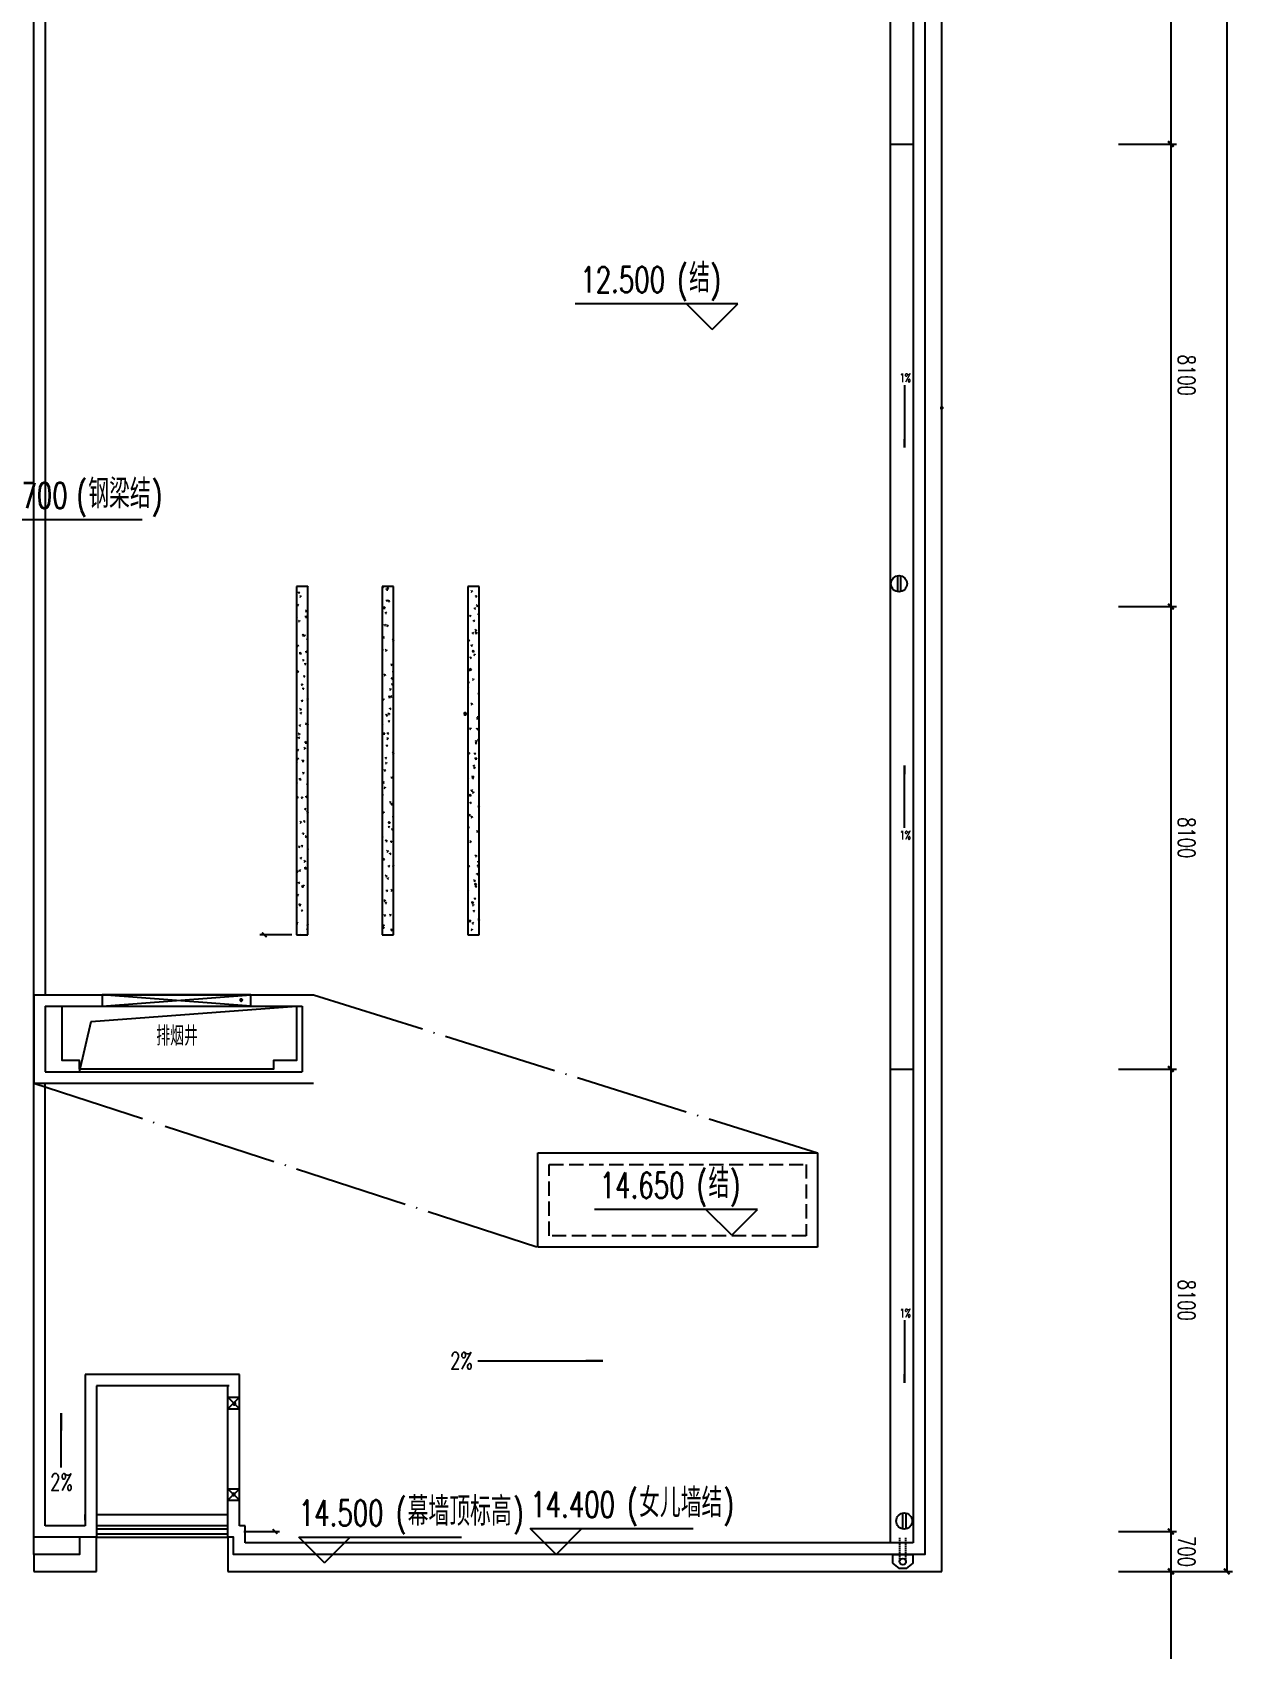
# Model space of a CAD drawing. Extents: x -474411 to 577939, y 0 to 1014176.
# Drawn here: x 356021 to 377406, y 739768 to 768076 of the extents above; entities that cross this region are included whole.
import ezdxf

# ---------------------------------------------------------------- set-up
doc = ezdxf.new("R2010")
doc.units = 0
doc.header["$LTSCALE"] = 1000
doc.header["$MEASUREMENT"] = 0
doc.linetypes.add('DASH', pattern=[0.35, 0.25, -0.1])
doc.linetypes.add('DOTE', pattern=[2.42, 2, -0.2, 0.02, -0.2])
doc.layers.get('Defpoints').update_dxf_attribs({"color": 210})
for name, color, linetype in [('A-AXIS-D', 1, 'Continuous'), ('A-AXIS-DOTE', 14, 'DOTE'), ('A-AXIS-DP', 126, 'Continuous'), ('A-AXIS-SYMB', 3, 'Continuous'), ('A-DRAIN', 142, 'Continuous'), ('A-HATCH-2', 251, 'Continuous'), ('A-LIN-V', 9, 'Continuous'), ('A-SFCE', 30, 'Continuous'), ('A-WINDOW', 140, 'Continuous'), ('A-防火门窗', 1, 'Continuous'), ('AS-COLN', 6, 'Continuous'), ('AS-WALL', 40, 'Continuous'), ('AS-结构边线层', 200, 'Continuous'), ('DIM_SYMB', 3, 'Continuous'), ('PUB_TEXT', 7, 'Continuous')]:
    doc.layers.add(name, color=color, linetype=linetype)
doc.styles.add('_TCH_DIM', font='SIMPLEX', dxfattribs={"bigfont": 'GBCBIG'})
doc.styles.add('_TCH_DIM_T3', font='SIMPLEX', dxfattribs={"width": 0.705882, "bigfont": 'GBCBIG'})
doc.styles.add('A-DIM_T3', font='SIMPLEX', dxfattribs={"width": 0.705882, "bigfont": 'GBCBIG'})
doc.styles.add('A-STANDARD', font='SIMPLEX', dxfattribs={"bigfont": 'GBCBIG'})
doc.dimstyles.new('_TCH_ARCH&&100', dxfattribs={"dimtxt": 297.5, "dimasz": 100, "dimexe": 100, "dimexo": 100, "dimgap": 126.25, "dimtad": 1, "dimdec": 0, "dimzin": 0, "dimdsep": 46, "dimtxsty": '_TCH_DIM_T3', "dimblk": 'ARCHTICK', "dimcen": 0.09, "dimclrt": 7, "dimazin": 2, "dimtfac": 1, "dimtdec": 0, "dimtix": 1, "dimtmove": 2, "dimatfit": 3, "dimfxl": 0, "dimtolj": 1, "dimtzin": 0, "dimarcsym": 0})
doc.dimstyles.new('A-DIM&&100', dxfattribs={"dimtxt": 297.5, "dimasz": 100, "dimexe": 100, "dimexo": 100, "dimgap": 126.25, "dimtad": 1, "dimdec": 0, "dimzin": 0, "dimdsep": 46, "dimtxsty": 'A-DIM_T3', "dimblk": 'ARCHTICK', "dimcen": 0.09, "dimclrt": 7, "dimazin": 2, "dimtfac": 1, "dimtdec": 0, "dimtix": 1, "dimtmove": 2, "dimatfit": 3, "dimfxl": 0, "dimtolj": 1, "dimtzin": 0, "dimarcsym": 0})

# ---------------------------------------------------------------- blocks, each defined once
blk = doc.blocks.new('43243')
at = {"layer": 'AS-结构边线层', "color": 8}
for points in [[(371646, 818320), (371646, 782920), (371346, 782920), (371346, 774520), (371646, 774520), (371646, 741420), (359546, 741420), (359546, 741720), (359446, 741720), (359446, 741920), (357146, 741920), (357146, 741720), (356846, 741720), (356846, 741420), (356046, 741420), (356046, 741420), (356046, 832020)], [(356846, 749870), (357050, 750750), (360646, 751020)]]:
    blk.add_lwpolyline(points, dxfattribs=at)
blk.add_lwpolyline([(356546, 751020), (360646, 751020), (360646, 750070), (360646, 750070), (360246, 750070), (360246, 749920), (356846, 749920), (356846, 750070), (356546, 750070), (356546, 750070)], close=True, dxfattribs=at)
blk = doc.blocks.new('_ArchTick')
at = {"color": 0, "linetype": 'ByBlock', "const_width": 0.4}
blk.add_lwpolyline([(-0.5, -0.5), (0.5, 0.5)], dxfattribs=at)
blk = doc.blocks.new('*D782')
at = {"layer": 'A-AXIS-D', "color": 0, "lineweight": -2}
for p, q in [((375040, 774220), (376056, 774220)), ((375956, 774220), (375956, 766120)), ((375040, 766120), (376056, 766120))]:
    blk.add_line(p, q, dxfattribs=at)
at = {"layer": 'Defpoints', "color": 0}
for p in [(374940, 774220), (374940, 766120), (375956, 766120)]:
    blk.add_point(p, dxfattribs=at)
at = {"layer": 'A-AXIS-D', "color": 0, "lineweight": -2, "xscale": 100, "yscale": 100, "zscale": 100}
for p, rotation in [((375956, 774220), 90), ((375956, 766120), 270)]:
    blk.add_blockref('_ArchTick', p, dxfattribs=dict(at, rotation=rotation))
at = {"layer": 'A-AXIS-D', "color": 7, "insert": (376231, 770170), "char_height": 297.5, "attachment_point": 5, "rotation": 270, "style": 'A-DIM_T3'}
blk.add_mtext('\\A1;8100', dxfattribs=at)
blk = doc.blocks.new('*D783')
at = {"layer": 'A-AXIS-D', "color": 0, "lineweight": -2}
for p, q in [((375040, 766120), (376056, 766120)), ((375956, 766120), (375956, 758020)), ((375040, 758020), (376056, 758020))]:
    blk.add_line(p, q, dxfattribs=at)
at = {"layer": 'Defpoints', "color": 0}
for p in [(374940, 766120), (374940, 758020), (375956, 758020)]:
    blk.add_point(p, dxfattribs=at)
at = {"layer": 'A-AXIS-D', "color": 0, "lineweight": -2, "xscale": 100, "yscale": 100, "zscale": 100}
for p, rotation in [((375956, 766120), 90), ((375956, 758020), 270)]:
    blk.add_blockref('_ArchTick', p, dxfattribs=dict(at, rotation=rotation))
at = {"layer": 'A-AXIS-D', "color": 7, "insert": (376231, 762070), "char_height": 297.5, "attachment_point": 5, "rotation": 270, "style": 'A-DIM_T3'}
blk.add_mtext('\\A1;8100', dxfattribs=at)
blk = doc.blocks.new('*D784')
at = {"layer": 'A-AXIS-D', "color": 0, "lineweight": -2}
for p, q in [((375040, 758020), (376056, 758020)), ((375956, 758020), (375956, 749920)), ((375040, 749920), (376056, 749920))]:
    blk.add_line(p, q, dxfattribs=at)
at = {"layer": 'Defpoints', "color": 0}
for p in [(374940, 758020), (374940, 749920), (375956, 749920)]:
    blk.add_point(p, dxfattribs=at)
at = {"layer": 'A-AXIS-D', "color": 0, "lineweight": -2, "xscale": 100, "yscale": 100, "zscale": 100}
for p, rotation in [((375956, 758020), 90), ((375956, 749920), 270)]:
    blk.add_blockref('_ArchTick', p, dxfattribs=dict(at, rotation=rotation))
at = {"layer": 'A-AXIS-D', "color": 7, "insert": (376231, 753970), "char_height": 297.5, "attachment_point": 5, "rotation": 270, "style": 'A-DIM_T3'}
blk.add_mtext('\\A1;8100', dxfattribs=at)
blk = doc.blocks.new('*D785')
at = {"layer": 'A-AXIS-D', "color": 0, "lineweight": -2}
for p, q in [((375040, 749920), (376056, 749920)), ((375956, 749920), (375956, 741820)), ((375040, 741820), (376056, 741820))]:
    blk.add_line(p, q, dxfattribs=at)
at = {"layer": 'Defpoints', "color": 0}
for p in [(374940, 749920), (374940, 741820), (375956, 741820)]:
    blk.add_point(p, dxfattribs=at)
at = {"layer": 'A-AXIS-D', "color": 0, "lineweight": -2, "xscale": 100, "yscale": 100, "zscale": 100}
for p, rotation in [((375956, 749920), 90), ((375956, 741820), 270)]:
    blk.add_blockref('_ArchTick', p, dxfattribs=dict(at, rotation=rotation))
at = {"layer": 'A-AXIS-D', "color": 7, "insert": (376231, 745870), "char_height": 297.5, "attachment_point": 5, "rotation": 270, "style": 'A-DIM_T3'}
blk.add_mtext('\\A1;8100', dxfattribs=at)
blk = doc.blocks.new('*D786')
at = {"layer": 'A-AXIS-D', "color": 0, "lineweight": -2}
for p, q in [((375040, 741820), (376056, 741820)), ((375956, 741820), (375956, 741120)), ((375040, 741120), (376056, 741120))]:
    blk.add_line(p, q, dxfattribs=at)
at = {"layer": 'Defpoints', "color": 0}
for p in [(374940, 741820), (374940, 741120), (375956, 741120)]:
    blk.add_point(p, dxfattribs=at)
at = {"layer": 'A-AXIS-D', "color": 0, "lineweight": -2, "xscale": 100, "yscale": 100, "zscale": 100}
for p, rotation in [((375956, 741820), 90), ((375956, 741120), 270)]:
    blk.add_blockref('_ArchTick', p, dxfattribs=dict(at, rotation=rotation))
at = {"layer": 'A-AXIS-D', "color": 7, "insert": (376231, 741470), "char_height": 297.5, "attachment_point": 5, "rotation": 270, "style": 'A-DIM_T3'}
blk.add_mtext('\\A1;700', dxfattribs=at)
blk = doc.blocks.new('*D787')
at = {"layer": 'A-AXIS-D', "color": 0, "lineweight": -2}
for p, q in [((375040, 741120), (376056, 741120)), ((375956, 741120), (375956, 723220)), ((375040, 723220), (376056, 723220))]:
    blk.add_line(p, q, dxfattribs=at)
at = {"layer": 'Defpoints', "color": 0}
for p in [(374940, 741120), (374940, 723220), (375956, 723220)]:
    blk.add_point(p, dxfattribs=at)
at = {"layer": 'A-AXIS-D', "color": 0, "lineweight": -2, "xscale": 100, "yscale": 100, "zscale": 100}
for p, rotation in [((375956, 741120), 90), ((375956, 723220), 270)]:
    blk.add_blockref('_ArchTick', p, dxfattribs=dict(at, rotation=rotation))
at = {"layer": 'A-AXIS-D', "color": 7, "insert": (376231, 732170), "char_height": 297.5, "attachment_point": 5, "rotation": 270, "style": 'A-DIM_T3'}
blk.add_mtext('\\A1;17900', dxfattribs=at)
blk = doc.blocks.new('*D879')
at = {"layer": 'A-AXIS-D', "color": 0, "lineweight": -2}
for p, q in [((375140, 832520), (377035, 832520)), ((376935, 832520), (376935, 741120)), ((375140, 741120), (377035, 741120))]:
    blk.add_line(p, q, dxfattribs=at)
at = {"layer": 'Defpoints', "color": 0}
for p in [(375040, 832520), (375040, 741120), (376935, 741120)]:
    blk.add_point(p, dxfattribs=at)
at = {"layer": 'A-AXIS-D', "color": 0, "lineweight": -2, "xscale": 100, "yscale": 100, "zscale": 100}
for p, rotation in [((376935, 832520), 90), ((376935, 741120), 270)]:
    blk.add_blockref('_ArchTick', p, dxfattribs=dict(at, rotation=rotation))
at = {"layer": 'A-AXIS-D', "color": 7, "insert": (377210, 786820), "char_height": 297.5, "attachment_point": 5, "rotation": 270, "style": '_TCH_DIM_T3'}
blk.add_mtext('\\A1;91400', dxfattribs=at)

msp = doc.modelspace()

# ---------------------------------------------------------------- linework, layer by layer
at = {"color": 8}
for p, q in [((371167.7, 758557.8, 0), (371167.7, 758282.2, 0)), ((371223.9, 758557.8, 0), (371223.9, 758282.2, 0)), ((371259.6, 742141.4, 0), (371259.6, 741865.8, 0)), ((371315.8, 742141.4, 0), (371315.8, 741865.8, 0))]:
    msp.add_line(p, q, dxfattribs=at)
for centre in [(371195.8, 758420, 0), (371287.7, 742003.6, 0)]:
    msp.add_circle(centre, 140.6, dxfattribs=at)
at = {"layer": 'A-AXIS-DOTE', "color": 8}
for p, q in [((360945.8, 751220), (369770, 748450)), ((356045.8, 749670), (364870, 746800))]:
    msp.add_line(p, q, dxfattribs=at)
at = {"layer": 'A-AXIS-DP', "color": 8}
for p, q in [((360565.8, 752270), (360002.7, 752270)), ((359465.8, 744370), (359165.2, 744370)), ((359725.8, 741820), (360350, 741820))]:
    msp.add_line(p, q, dxfattribs=at)
at = {"layer": 'A-AXIS-SYMB', "color": 8}
for p, q in [((368375.8, 763320), (365525.8, 763320)), ((367925.8, 762870), (367475.8, 763320)), ((367925.8, 762870), (368375.8, 763320)), ((371290, 761898.4), (371290, 760803.4)), ((371290, 760803.4), (371290, 760953.4)), ((355095.8, 759541.6), (357945.8, 759541.6)), ((371290, 754141.6), (371290, 755236.6)), ((371290, 755236.6), (371290, 755086.6)), ((368715.8, 747460), (365865.8, 747460)), ((368265.8, 747010), (367815.8, 747460)), ((368265.8, 747010), (368715.8, 747460)), ((371290, 745518.4), (371290, 744423.4)), ((363821.6, 744810), (366011.6, 744810)), ((366011.6, 744810), (365711.6, 744810)), ((371290, 744423.4), (371290, 744573.4)), ((356524.2, 742940), (356524.2, 743891.6)), ((356524.2, 743891.6), (356524.2, 743591.6)), ((361137.4, 741270), (360687.4, 741720)), ((360687.4, 741720), (363537.4, 741720)), ((361137.4, 741270), (361587.4, 741720)), ((365190, 741420), (364740, 741870)), ((364740, 741870), (367590, 741870)), ((365190, 741420), (365640, 741870))]:
    msp.add_line(p, q, dxfattribs=at)
for start, end in [(66.32633, 246.32633), (246.32633, 66.32633)]:
    msp.add_arc((371945.8, 761500), 20, start, end, dxfattribs=at)
at = {"layer": 'A-DRAIN', "color": 8}
for p, q in [((371945.8, 741120), (371945.8, 832520)), ((371045.8, 741620), (371045.8, 773920)), ((371045.8, 766120), (371445.8, 766120)), ((371045.8, 749920), (371445.8, 749920)), ((359445.8, 744170), (359645.8, 744170)), ((359445.8, 743970), (359645.8, 744170)), ((359645.8, 743970), (359445.8, 744170)), ((359445.8, 743970), (359645.8, 743970)), ((359445.8, 742570), (359645.8, 742570)), ((359645.8, 742570), (359445.8, 742370)), ((359645.8, 742370), (359445.8, 742570)), ((359445.8, 742370), (359645.8, 742370)), ((357145.8, 741120), (357145.8, 741720)), ((357145.8, 741720), (359445.8, 741720)), ((359445.8, 741720), (359445.8, 741120)), ((356045.8, 741120), (357145.8, 741120)), ((359445.8, 741120), (371945.8, 741120))]:
    msp.add_line(p, q, dxfattribs=at)
at = {"layer": 'A-DRAIN', "color": 8, "linetype": 'DASH', "ltscale": 0.1}
for points in [[(371212.6, 741300), (371212.6, 741710)], [(371312.6, 741300), (371312.6, 741710)]]:
    msp.add_lwpolyline(points, dxfattribs=at)
at = {"layer": 'A-DRAIN', "color": 8}
msp.add_lwpolyline([(371087.6, 741263), (371087.6, 741420), (371437.6, 741420), (371437.6, 741263), (371321.4, 741170), (371203.8, 741170)], close=True, dxfattribs=at)
msp.add_circle((371262, 741293.4), 55, dxfattribs=at)
at = {"layer": 'A-HATCH-2', "color": 8, "linetype": 'Continuous'}
for p, q in [((360680.9, 758275.2), (360679.3, 758257.3)), ((360679.9, 758257), (360698.7, 758260.4)), ((360680.9, 758275.2), (360698.2, 758260.7)), ((360716.3, 758208.6), (360706.2, 758193.6)), ((360706.8, 758193.3), (360725, 758187.3)), ((360716.3, 758208.6), (360724.4, 758187.5)), ((360834.8, 758370), (360845.7, 758366.3)), ((360843.9, 758370), (360845.2, 758366.6)), ((362159.1, 758370), (362156.3, 758365.9)), ((362156.9, 758365.6), (362175, 758359.5)), ((362170.5, 758370), (362174.5, 758359.8)), ((362222.9, 758337.6), (362218.8, 758311)), ((362219.2, 758310.7), (362247.7, 758314)), ((362222.9, 758136.2), (362221.3, 758118.3)), ((362221.9, 758118), (362240.7, 758121.5)), ((362222.9, 758337.6), (362247.2, 758314.3)), ((362222.9, 758136.2), (362240.1, 758121.7)), ((362241.7, 758351.4), (362240.1, 758333.5)), ((362240.7, 758333.2), (362259.5, 758336.6)), ((362241.7, 758351.4), (362258.9, 758336.9)), ((362263.1, 758128.7), (362253.1, 758113.8)), ((362253.7, 758113.5), (362271.8, 758107.4)), ((362263.1, 758128.7), (362271.2, 758107.7)), ((363713.2, 758301), (363703.2, 758286.1)), ((363703.8, 758285.8), (363721.9, 758279.7)), ((363713.2, 758301), (363721.3, 758280)), ((363783.6, 758212.4), (363782.1, 758194.5)), ((363782.7, 758194.2), (363801.5, 758197.7)), ((363783.6, 758212.4), (363800.9, 758197.9)), ((360645.8, 757842.7), (360660.5, 757830.4)), ((360645.8, 757827.3), (360661.1, 757830.1)), ((360662.1, 758060), (360660.5, 758042.1)), ((360661.1, 758041.8), (360679.9, 758045.3)), ((360662.1, 758060), (360679.3, 758045.5)), ((360805.7, 757858.4), (360801.5, 757831.7)), ((360802, 757831.4), (360830.5, 757834.7)), ((360813.1, 757956.5), (360803, 757941.6)), ((360803.6, 757941.3), (360821.7, 757935.2)), ((360805.7, 757858.4), (360830, 757835)), ((360813.1, 757956.5), (360821.1, 757935.5)), ((362145.8, 757940.7), (362150.4, 757928.7)), ((362145.8, 757930.1), (362151, 757928.4)), ((362173.2, 758017.5), (362169.1, 757990.8)), ((362169.5, 757990.5), (362198, 757993.8)), ((362173.2, 758017.5), (362197.6, 757994.1)), ((362204, 757921), (362202.5, 757903.1)), ((362203.1, 757902.8), (362221.9, 757906.3)), ((362204, 757921), (362221.3, 757906.6)), ((363689.2, 757869.8), (363679.1, 757854.9)), ((363679.7, 757854.6), (363697.9, 757848.5)), ((363689.2, 757869.8), (363697.3, 757848.8)), ((363764.8, 757997.2), (363763.3, 757979.3)), ((363763.8, 757979), (363782.6, 757982.5)), ((363764.8, 757997.2), (363782.1, 757982.8)), ((363810, 758048.9), (363799.9, 758034)), ((363800.5, 758033.7), (363818.6, 758027.6)), ((363810, 758048.9), (363818.1, 758027.9)), ((363833, 757896.2), (363828.9, 757869.5)), ((363829.3, 757869.2), (363845.8, 757871.1)), ((363833, 757896.2), (363845.8, 757883.9)), ((360692.3, 757777.4), (360682.2, 757762.5)), ((360682.8, 757762.2), (360700.9, 757756.1)), ((360692.3, 757777.4), (360700.3, 757756.4)), ((360756, 757538.2), (360751.9, 757511.5)), ((360756, 757538.2), (360780.4, 757514.8)), ((362145.8, 757676), (362147.9, 757673.9)), ((362145.8, 757673.3), (362148.4, 757673.6)), ((362185.2, 757705.8), (362183.6, 757687.9)), ((362184.2, 757687.6), (362203, 757691.1)), ((362185.2, 757705.8), (362202.5, 757691.4)), ((362239.1, 757697.6), (362229.1, 757682.7)), ((362229.6, 757682.4), (362247.8, 757676.3)), ((362239.1, 757697.6), (362247.2, 757676.6)), ((363727.2, 757566.9), (363725.6, 757548.9)), ((363726.2, 757548.6), (363745, 757552.1)), ((363727.2, 757566.9), (363744.4, 757552.4)), ((363746, 757782), (363744.4, 757764.1)), ((363745, 757763.8), (363763.8, 757767.3)), ((363746, 757782), (363763.2, 757767.6)), ((363786, 757617.8), (363775.9, 757602.8)), ((363776.5, 757602.6), (363794.6, 757596.5)), ((363783.4, 757576), (363779.2, 757549.3)), ((363779.7, 757549), (363808.2, 757552.3)), ((363783.4, 757576), (363807.7, 757552.6)), ((363786, 757617.8), (363794, 757596.8)), ((360668.3, 757346.3), (360658.2, 757331.4)), ((360658.8, 757331.1), (360676.9, 757325)), ((360668.3, 757346.3), (360676.3, 757325.3)), ((360752.3, 757511.2), (360780.8, 757514.5)), ((360789, 757525.3), (360779, 757510.4)), ((360779.6, 757510.1), (360797.7, 757504.1)), ((360789, 757525.3), (360797.1, 757504.3)), ((360831.3, 757456.1), (360829.7, 757438.2)), ((360830.3, 757437.9), (360845.8, 757440.7)), ((360831.3, 757456.1), (360845.8, 757443.9)), ((362147.6, 757275.5), (362146, 757257.6)), ((362146.6, 757257.3), (362165.4, 757260.7)), ((362147.6, 757275.5), (362164.8, 757261)), ((362166.4, 757490.7), (362164.8, 757472.7)), ((362165.4, 757472.4), (362184.2, 757475.9)), ((362166.4, 757490.7), (362183.6, 757476.2)), ((362215.1, 757266.5), (362205, 757251.5)), ((362205.6, 757251.2), (362223.8, 757245.2)), ((362215.1, 757266.5), (362223.2, 757245.4)), ((362335.9, 757445.5), (362325.8, 757430.6)), ((362326.4, 757430.3), (362344.5, 757424.2)), ((362335.9, 757445.5), (362343.9, 757424.5)), ((363665.2, 757438.7), (363655.1, 757423.8)), ((363655.7, 757423.5), (363673.8, 757417.4)), ((363665.2, 757438.7), (363673.2, 757417.7)), ((363708.3, 757351.7), (363706.8, 757333.8)), ((363707.4, 757333.5), (363726.2, 757336.9)), ((363708.3, 757351.7), (363725.6, 757337.2)), ((363733.7, 757255.8), (363729.6, 757229.1)), ((363733.7, 757255.8), (363758.1, 757232.4)), ((360706.4, 757218), (360702.2, 757191.3)), ((360702.7, 757191), (360731.2, 757194.4)), ((360706.4, 757218), (360730.7, 757194.7)), ((360765, 757094.2), (360754.9, 757079.3)), ((360755.5, 757079), (360773.7, 757072.9)), ((360765, 757094.2), (360773.1, 757073.2)), ((360793.6, 757025.7), (360792, 757007.8)), ((360792.6, 757007.5), (360811.4, 757011)), ((360793.6, 757025.7), (360810.9, 757011.3)), ((360812.4, 757240.9), (360810.9, 757223)), ((360811.5, 757222.7), (360830.3, 757226.2)), ((360812.4, 757240.9), (360829.7, 757226.5)), ((362145.8, 757046), (362146, 757045.9)), ((362145.8, 757045.4), (362146.6, 757045.6)), ((362311.9, 757014.4), (362301.8, 756999.5)), ((362302.4, 756999.2), (362320.5, 756993.1)), ((362311.9, 757014.4), (362319.9, 756993.4)), ((363645.8, 756995.4), (363649.2, 756986.6)), ((363645.8, 756987.6), (363649.8, 756986.3)), ((363689.5, 757136.5), (363687.9, 757118.6)), ((363688.5, 757118.3), (363707.3, 757121.8)), ((363689.5, 757136.5), (363706.8, 757122.1)), ((363730, 757228.8), (363758.5, 757232.1)), ((363761.9, 757186.6), (363751.9, 757171.7)), ((363752.5, 757171.4), (363770.6, 757165.3)), ((363761.9, 757186.6), (363770, 757165.6)), ((360645.8, 756911), (360652.3, 756894.1)), ((360645.8, 756896.2), (360652.9, 756893.8)), ((360656.7, 756897.9), (360652.6, 756871.2)), ((360653, 756870.9), (360681.5, 756874.2)), ((360656.7, 756897.9), (360681.1, 756874.5)), ((360774.8, 756810.6), (360773.2, 756792.6)), ((360773.8, 756792.3), (360792.6, 756795.8)), ((360774.8, 756810.6), (360792, 756796.1)), ((362191.1, 756835.3), (362181, 756820.4)), ((362181.6, 756820.1), (362199.7, 756814)), ((362191.1, 756835.3), (362199.1, 756814.3)), ((362316.5, 756776.5), (362312.4, 756749.9)), ((362312.8, 756749.6), (362341.3, 756752.9)), ((362316.5, 756776.5), (362340.9, 756753.2)), ((362335.6, 756886.8), (362334, 756868.8)), ((362334.6, 756868.5), (362345.8, 756870.6)), ((362335.6, 756886.8), (362345.8, 756878.2)), ((363651.9, 756706.2), (363650.3, 756688.2)), ((363650.9, 756687.9), (363669.7, 756691.4)), ((363651.9, 756706.2), (363669.1, 756691.7)), ((363670.7, 756921.3), (363669.1, 756903.4)), ((363669.7, 756903.1), (363688.5, 756906.6)), ((363670.7, 756921.3), (363687.9, 756906.9)), ((363684.1, 756935.6), (363679.9, 756909)), ((363680.4, 756908.7), (363708.9, 756912)), ((363684.1, 756935.6), (363708.4, 756912.3)), ((363737.9, 756755.5), (363727.8, 756740.6)), ((363728.4, 756740.3), (363746.6, 756734.2)), ((363737.9, 756755.5), (363746, 756734.5)), ((360741, 756663.1), (360730.9, 756648.1)), ((360731.5, 756647.9), (360749.6, 756641.8)), ((360741, 756663.1), (360749.1, 756642.1)), ((360756, 756595.4), (360754.4, 756577.5)), ((360755, 756577.2), (360773.8, 756580.6)), ((360756, 756595.4), (360773.2, 756580.9)), ((360837.7, 756411), (360827.7, 756396.1)), ((360837.7, 756411), (360845.8, 756390)), ((362167, 756404.2), (362157, 756389.3)), ((362167, 756404.2), (362175.1, 756383.2)), ((362266.9, 756456.4), (362262.7, 756429.7)), ((362263.2, 756429.4), (362291.6, 756432.7)), ((362266.9, 756456.4), (362291.2, 756433)), ((362287.8, 756583.2), (362277.8, 756568.3)), ((362278.4, 756568), (362296.5, 756562)), ((362287.8, 756583.2), (362295.9, 756562.2)), ((362297.9, 756456.4), (362296.4, 756438.5)), ((362296.9, 756438.2), (362315.7, 756441.7)), ((362297.9, 756456.4), (362315.2, 756441.9)), ((362316.7, 756671.6), (362315.2, 756653.7)), ((362315.8, 756653.4), (362334.6, 756656.8)), ((362316.7, 756671.6), (362334, 756657.1)), ((363645.8, 756604.5), (363658.8, 756592.1)), ((363645.8, 756590.2), (363659.2, 756591.8)), ((363645.8, 756480.3), (363650.3, 756476.5)), ((363645.8, 756475.3), (363650.9, 756476.2)), ((363834.7, 756503.4), (363824.6, 756488.5)), ((363825.2, 756488.2), (363843.3, 756482.1)), ((363834.7, 756503.4), (363842.7, 756482.4)), ((360717, 756231.9), (360706.9, 756217)), ((360707.5, 756216.7), (360725.6, 756210.6)), ((360718.3, 756165), (360716.7, 756147.1)), ((360717, 756231.9), (360725, 756210.9)), ((360717.3, 756146.8), (360736.1, 756150.3)), ((360718.3, 756165), (360735.6, 756150.6)), ((360737.1, 756380.2), (360735.6, 756362.3)), ((360736.2, 756362), (360755, 756365.5)), ((360737.1, 756380.2), (360754.4, 756365.7)), ((360828.3, 756395.8), (360845.8, 756389.9)), ((362157.6, 756389), (362175.7, 756382.9)), ((362217.2, 756136.2), (362213.1, 756109.5)), ((362217.2, 756136.2), (362241.5, 756112.8)), ((362263.8, 756152.1), (362253.7, 756137.2)), ((362254.3, 756136.9), (362272.5, 756130.8)), ((362263.8, 756152.1), (362271.9, 756131.1)), ((362279.1, 756241.2), (362277.5, 756223.3)), ((362278.1, 756223), (362296.9, 756226.5)), ((362279.1, 756241.2), (362296.3, 756226.8)), ((363713.9, 756324.4), (363703.8, 756309.4)), ((363704.4, 756309.1), (363722.5, 756303.1)), ((363713.9, 756324.4), (363721.9, 756303.3)), ((363839.9, 756317.4), (363838.3, 756299.5)), ((363838.9, 756299.2), (363845.8, 756300.5)), ((363839.9, 756317.4), (363845.8, 756312.4)), ((360699.5, 755949.8), (360697.9, 755931.9)), ((360698.5, 755931.6), (360717.3, 755935.1)), ((360699.5, 755949.8), (360716.7, 755935.4)), ((360813.7, 755979.9), (360803.7, 755964.9)), ((360804.2, 755964.7), (360822.4, 755958.6)), ((360813.7, 755979.9), (360821.8, 755958.9)), ((360845.8, 755952.5), (360845.5, 755950.4)), ((362145.8, 755965.7), (362151.1, 755952)), ((362145.8, 755953.7), (362151.7, 755951.7)), ((362213.5, 756109.2), (362242, 756112.5)), ((362260.3, 756026), (362258.7, 756008.1)), ((362259.3, 756007.8), (362278.1, 756011.3)), ((362260.3, 756026), (362277.5, 756011.6)), ((363689.9, 755893.2), (363679.8, 755878.3)), ((363680.4, 755878), (363698.5, 755871.9)), ((363689.9, 755893.2), (363697.9, 755872.2)), ((363810.6, 756072.3), (363800.6, 756057.4)), ((363802.2, 755887.1), (363800.7, 755869.1)), ((363801.2, 756057.1), (363819.3, 756051)), ((363801.2, 755868.8), (363820, 755872.3)), ((363802.2, 755887.1), (363819.5, 755872.6)), ((363810.6, 756072.3), (363818.7, 756051.3)), ((363821, 756102.2), (363819.5, 756084.3)), ((363820.1, 756084), (363838.9, 756087.5)), ((363821, 756102.2), (363838.3, 756087.8)), ((360680.7, 755734.7), (360679.1, 755716.7)), ((360679.7, 755716.5), (360698.5, 755719.9)), ((360680.7, 755734.7), (360697.9, 755720.2)), ((360692.9, 755800.8), (360682.9, 755785.9)), ((360683.5, 755785.6), (360701.6, 755779.5)), ((360692.9, 755800.8), (360701, 755779.8)), ((360800, 755656.9), (360795.8, 755630.3)), ((360796.3, 755630), (360824.8, 755633.3)), ((360800, 755656.9), (360824.3, 755633.6)), ((362167.5, 755816), (362163.4, 755789.4)), ((362163.8, 755789.1), (362192.3, 755792.4)), ((362167.5, 755816), (362191.9, 755792.7)), ((362222.6, 755595.7), (362221, 755577.8)), ((362221.6, 755577.5), (362240.4, 755580.9)), ((362222.6, 755595.7), (362239.9, 755581.2)), ((362239.8, 755721), (362229.7, 755706)), ((362230.3, 755705.8), (362248.4, 755699.7)), ((362239.8, 755721), (362247.8, 755700)), ((362241.4, 755810.9), (362239.9, 755792.9)), ((362240.5, 755792.7), (362259.3, 755796.1)), ((362241.4, 755810.9), (362258.7, 755796.4)), ((363786.6, 755641.1), (363776.6, 755626.2)), ((363777.1, 755625.9), (363795.3, 755619.9)), ((363783.4, 755671.9), (363781.8, 755654)), ((363782.4, 755653.7), (363801.2, 755657.1)), ((363783.4, 755671.9), (363800.6, 755657.4)), ((363786.6, 755641.1), (363794.7, 755620.1)), ((363827.3, 755694.7), (363823.2, 755668)), ((363823.6, 755667.7), (363845.8, 755670.3)), ((363827.3, 755694.7), (363845.8, 755677)), ((360645.8, 755302), (360660.2, 755289.9)), ((360645.8, 755286.8), (360660.8, 755289.6)), ((360668.9, 755369.7), (360658.8, 755354.7)), ((360659.4, 755354.4), (360677.6, 755348.4)), ((360661.8, 755519.5), (360660.3, 755501.6)), ((360660.9, 755501.3), (360679.7, 755504.7)), ((360661.8, 755519.5), (360679.1, 755505)), ((360668.9, 755369.7), (360677, 755348.7)), ((360750.3, 755336.8), (360746.2, 755310.1)), ((360746.6, 755309.8), (360775.1, 755313.1)), ((360750.3, 755336.8), (360774.7, 755313.4)), ((360789.7, 755548.7), (360779.6, 755533.8)), ((360780.2, 755533.5), (360798.3, 755527.4)), ((360789.7, 755548.7), (360797.8, 755527.7)), ((362203.8, 755380.5), (362202.2, 755362.6)), ((362202.8, 755362.3), (362221.6, 755365.8)), ((362203.8, 755380.5), (362221, 755366.1)), ((362215.8, 755289.8), (362205.7, 755274.9)), ((362206.3, 755274.6), (362224.4, 755268.5)), ((362215.8, 755289.8), (362223.8, 755268.8)), ((362336.5, 755468.9), (362326.5, 755454)), ((362327.1, 755453.7), (362345.2, 755447.6)), ((362336.5, 755468.9), (362344.6, 755447.9)), ((363665.8, 755462.1), (363655.8, 755447.2)), ((363656.4, 755446.9), (363674.5, 755440.8)), ((363665.8, 755462.1), (363673.9, 755441.1)), ((363764.6, 755456.7), (363763, 755438.8)), ((363763.6, 755438.5), (363782.4, 755442)), ((363764.6, 755456.7), (363781.8, 755442.3)), ((363777.7, 755374.6), (363773.5, 755347.9)), ((363774, 755347.6), (363802.5, 755350.9)), ((363777.7, 755374.6), (363802, 755351.2)), ((360700.7, 755016.6), (360696.5, 754989.9)), ((360697, 754989.6), (360725.5, 754992.9)), ((360700.7, 755016.6), (360725, 754993.2)), ((360765.7, 755117.6), (360755.6, 755102.7)), ((360756.2, 755102.4), (360774.3, 755096.3)), ((360765.7, 755117.6), (360773.7, 755096.6)), ((362185, 755165.3), (362183.4, 755147.4)), ((362184, 755147.1), (362202.8, 755150.6)), ((362185, 755165.3), (362202.2, 755150.9)), ((362312.5, 755037.8), (362302.4, 755022.8)), ((362303, 755022.6), (362321.2, 755016.5)), ((362312.5, 755037.8), (362320.6, 755016.8)), ((363645.8, 755020.5), (363649.9, 755009.9)), ((363645.8, 755011.2), (363650.5, 755009.6)), ((363728, 755054.4), (363723.9, 755027.7)), ((363724.3, 755027.4), (363752.8, 755030.7)), ((363726.9, 755026.4), (363725.3, 755008.4)), ((363725.9, 755008.1), (363744.7, 755011.6)), ((363726.9, 755026.4), (363744.2, 755011.9)), ((363728, 755054.4), (363752.4, 755031)), ((363745.7, 755241.5), (363744.2, 755223.6)), ((363744.8, 755223.3), (363763.6, 755226.8)), ((363745.7, 755241.5), (363763, 755227.1)), ((363762.6, 755210), (363752.5, 755195.1)), ((363753.1, 755194.8), (363771.2, 755188.7)), ((363762.6, 755210), (363770.7, 755189)), ((360645.8, 754936.1), (360652.9, 754917.5)), ((360645.8, 754919.8), (360653.5, 754917.2)), ((360812.2, 754700.4), (360810.6, 754682.5)), ((360812.2, 754700.4), (360829.4, 754685.9)), ((360831, 754915.6), (360829.5, 754897.7)), ((360830, 754897.4), (360845.8, 754900.3)), ((360831, 754915.6), (360845.8, 754903.2)), ((362147.3, 754735), (362145.8, 754717.8)), ((362146.3, 754716.8), (362165.1, 754720.2)), ((362147.3, 754735), (362164.6, 754720.5)), ((362166.1, 754950.2), (362164.6, 754932.2)), ((362165.2, 754931.9), (362184, 754935.4)), ((362166.1, 754950.2), (362183.4, 754935.7)), ((362191.7, 754858.7), (362181.7, 754843.8)), ((362182.2, 754843.5), (362200.4, 754837.4)), ((362191.7, 754858.7), (362199.8, 754837.7)), ((363678.4, 754734.2), (363674.2, 754707.5)), ((363674.7, 754707.2), (363703.2, 754710.5)), ((363678.4, 754734.2), (363702.7, 754710.8)), ((363708.1, 754811.2), (363706.5, 754793.2)), ((363707.1, 754793), (363725.9, 754796.4)), ((363708.1, 754811.2), (363725.3, 754796.7)), ((363738.6, 754778.9), (363728.5, 754763.9)), ((363729.1, 754763.7), (363747.2, 754757.6)), ((363738.6, 754778.9), (363746.6, 754757.9)), ((360651, 754696.4), (360646.9, 754669.7)), ((360647.3, 754669.4), (360675.8, 754672.8)), ((360651, 754696.4), (360675.4, 754673.1)), ((360741.6, 754686.5), (360731.6, 754671.5)), ((360732.2, 754671.2), (360750.3, 754665.2)), ((360741.6, 754686.5), (360749.7, 754665.4)), ((360793.4, 754485.2), (360791.8, 754467.3)), ((360792.4, 754467), (360811.2, 754470.5)), ((360793.4, 754485.2), (360810.6, 754470.8)), ((360811.2, 754682.2), (360830, 754685.7)), ((360838.4, 754434.4), (360828.3, 754419.5)), ((360828.9, 754419.2), (360845.8, 754413.5)), ((360838.4, 754434.4), (360845.8, 754415.1)), ((362145.8, 754505), (362146.3, 754505.1)), ((362167.7, 754427.6), (362157.6, 754412.6)), ((362167.7, 754427.6), (362175.8, 754406.5)), ((362288.5, 754606.6), (362278.4, 754591.7)), ((362279, 754591.4), (362297.1, 754585.3)), ((362288.5, 754606.6), (362296.5, 754585.6)), ((362310.8, 754575.1), (362306.7, 754548.4)), ((362307.1, 754548.1), (362335.6, 754551.4)), ((362310.8, 754575.1), (362335.2, 754551.7)), ((363689.3, 754596), (363687.7, 754578.1)), ((363688.3, 754577.8), (363707.1, 754581.2)), ((363689.3, 754596), (363706.5, 754581.5)), ((363835.3, 754526.8), (363825.3, 754511.9)), ((363825.8, 754511.6), (363844, 754505.5)), ((363835.3, 754526.8), (363843.4, 754505.8)), ((360717.6, 754255.3), (360707.5, 754240.4)), ((360708.1, 754240.1), (360726.3, 754234)), ((360717.6, 754255.3), (360725.7, 754234.3)), ((360774.5, 754270), (360773, 754252.1)), ((360773.6, 754251.8), (360792.4, 754255.3)), ((360774.5, 754270), (360791.8, 754255.6)), ((362158.2, 754412.3), (362176.4, 754406.3)), ((362264.5, 754175.5), (362254.4, 754160.6)), ((362255, 754160.3), (362273.1, 754154.2)), ((362261.2, 754254.9), (362257, 754228.3)), ((362257.5, 754228), (362285.9, 754231.3)), ((362261.2, 754254.9), (362285.5, 754231.6)), ((362264.5, 754175.5), (362272.5, 754154.5)), ((362335.3, 754346.2), (362333.8, 754328.3)), ((362334.3, 754328), (362345.8, 754330.1)), ((362335.3, 754346.2), (362345.8, 754337.4)), ((363645.8, 754397.6), (363653.1, 754390.7)), ((363645.8, 754389.5), (363653.5, 754390.4)), ((363651.6, 754165.6), (363650, 754147.7)), ((363650.6, 754147.4), (363669.4, 754150.9)), ((363651.6, 754165.6), (363668.9, 754151.2)), ((363670.4, 754380.8), (363668.9, 754362.9)), ((363669.5, 754362.6), (363688.3, 754366.1)), ((363670.4, 754380.8), (363687.7, 754366.4)), ((363714.5, 754347.7), (363704.5, 754332.8)), ((363705.1, 754332.5), (363723.2, 754326.4)), ((363714.5, 754347.7), (363722.6, 754326.7)), ((360755.7, 754054.9), (360754.1, 754036.9)), ((360754.7, 754036.7), (360773.5, 754040.1)), ((360755.7, 754054.9), (360773, 754040.4)), ((360814.4, 754003.2), (360804.3, 753988.3)), ((360804.9, 753988), (360823, 753981.9)), ((360814.4, 754003.2), (360822.4, 753982.2)), ((362145.8, 753990.8), (362151.7, 753975.4)), ((362145.8, 753977.3), (362152.3, 753975.1)), ((362211.5, 753934.8), (362207.4, 753908.1)), ((362207.8, 753907.8), (362236.3, 753911.1)), ((362211.5, 753934.8), (362235.8, 753911.4)), ((362297.7, 753915.9), (362296.1, 753898)), ((362296.7, 753897.7), (362315.5, 753901.1)), ((362297.7, 753915.9), (362314.9, 753901.4)), ((362316.5, 754131.1), (362314.9, 754113.1)), ((362315.5, 754112.9), (362334.3, 754116.3)), ((362316.5, 754131.1), (362333.7, 754116.6)), ((363645.8, 753939.5), (363650, 753936)), ((363645.8, 753934.8), (363650.6, 753935.7)), ((363690.5, 753916.6), (363680.4, 753901.7)), ((363681, 753901.4), (363699.2, 753895.3)), ((363690.5, 753916.6), (363698.6, 753895.6)), ((363811.3, 754095.7), (363801.2, 754080.7)), ((363801.8, 754080.5), (363820, 754074.4)), ((363811.3, 754095.7), (363819.4, 754074.7)), ((360693.6, 753824.2), (360683.5, 753809.3)), ((360684.1, 753809), (360702.2, 753802.9)), ((360693.6, 753824.2), (360701.7, 753803.2)), ((360718.1, 753624.5), (360716.5, 753606.6)), ((360717.1, 753606.3), (360735.9, 753609.8)), ((360718.1, 753624.5), (360735.3, 753610.1)), ((360736.9, 753839.7), (360735.3, 753821.8)), ((360735.9, 753821.5), (360754.7, 753824.9)), ((360736.9, 753839.7), (360754.1, 753825.2)), ((360790.3, 753572.1), (360780.3, 753557.2)), ((360790.3, 753572.1), (360798.4, 753551.1)), ((360843.9, 753775.7), (360839.8, 753749)), ((360840.2, 753748.7), (360845.8, 753749.3)), ((360843.9, 753775.7), (360845.8, 753773.9)), ((362161.8, 753614.6), (362157.7, 753587.9)), ((362158.1, 753587.6), (362186.6, 753590.9)), ((362161.8, 753614.6), (362186.2, 753591.2)), ((362240.4, 753744.3), (362230.4, 753729.4)), ((362231, 753729.1), (362249.1, 753723.1)), ((362240.4, 753744.3), (362248.5, 753723.3)), ((362278.8, 753700.7), (362277.3, 753682.8)), ((362277.9, 753682.5), (362296.7, 753686)), ((362278.8, 753700.7), (362296.1, 753686.3)), ((363787.3, 753664.5), (363777.2, 753649.6)), ((363777.8, 753649.3), (363795.9, 753643.2)), ((363787.3, 753664.5), (363795.3, 753643.5)), ((363839.6, 753776.9), (363838.1, 753759)), ((363838.6, 753758.7), (363845.8, 753760)), ((363839.6, 753776.9), (363845.8, 753771.7)), ((360669.6, 753393), (360659.5, 753378.1)), ((360660.1, 753377.8), (360678.2, 753371.7)), ((360669.6, 753393), (360677.6, 753372)), ((360699.2, 753409.3), (360697.7, 753391.4)), ((360698.3, 753391.1), (360717.1, 753394.6)), ((360699.2, 753409.3), (360716.5, 753394.9)), ((360780.9, 753556.9), (360799, 753550.8)), ((360794.3, 753455.5), (360790.1, 753428.8)), ((360790.6, 753428.5), (360819.1, 753431.8)), ((360794.3, 753455.5), (360818.6, 753432.1)), ((362216.4, 753313.2), (362206.3, 753298.3)), ((362206.9, 753298), (362225.1, 753291.9)), ((362216.4, 753313.2), (362224.5, 753292.2)), ((362260, 753485.5), (362258.4, 753467.6)), ((362259, 753467.3), (362277.8, 753470.8)), ((362260, 753485.5), (362277.3, 753471.1)), ((362337.2, 753492.3), (362327.1, 753477.4)), ((362327.7, 753477.1), (362345.8, 753471)), ((362337.2, 753492.3), (362345.3, 753471.3)), ((363666.5, 753485.5), (363656.4, 753470.5)), ((363657, 753470.2), (363675.1, 753464.2)), ((363666.5, 753485.5), (363674.5, 753464.4)), ((363802, 753346.6), (363800.4, 753328.6)), ((363801, 753328.3), (363819.8, 753331.8)), ((363802, 753346.6), (363819.2, 753332.1)), ((363821.6, 753493.3), (363817.5, 753466.6)), ((363817.9, 753466.3), (363845.8, 753469.6)), ((363820.8, 753561.7), (363819.2, 753543.8)), ((363819.8, 753543.5), (363838.6, 753547)), ((363820.8, 753561.7), (363838, 753547.3)), ((363821.6, 753493.3), (363845.8, 753470.1)), ((360680.4, 753194.2), (360678.8, 753176.2)), ((360679.4, 753175.9), (360698.2, 753179.4)), ((360680.4, 753194.2), (360697.7, 753179.7)), ((360744.6, 753135.3), (360740.5, 753108.7)), ((360740.9, 753108.4), (360769.4, 753111.7)), ((360744.6, 753135.3), (360769, 753112)), ((360766.3, 753141), (360756.3, 753126)), ((360756.8, 753125.8), (360775, 753119.7)), ((360766.3, 753141), (360774.4, 753120)), ((362222.4, 753055.2), (362220.8, 753037.2)), ((362221.4, 753037), (362240.2, 753040.4)), ((362222.4, 753055.2), (362239.6, 753040.7)), ((362241.2, 753270.4), (362239.6, 753252.4)), ((362240.2, 753252.1), (362259, 753255.6)), ((362241.2, 753270.4), (362258.4, 753255.9)), ((362313.2, 753061.1), (362303.1, 753046.2)), ((362303.7, 753045.9), (362321.8, 753039.8)), ((362313.2, 753061.1), (362321.2, 753040.1)), ((363645.8, 753045.6), (363650.5, 753033.3)), ((363645.8, 753034.8), (363651.1, 753033)), ((363763.2, 753233.4), (363753.2, 753218.5)), ((363753.8, 753218.2), (363771.9, 753212.1)), ((363763.2, 753233.4), (363771.3, 753212.4)), ((363772, 753173.1), (363767.8, 753146.4)), ((363768.3, 753146.1), (363796.8, 753149.5)), ((363772, 753173.1), (363796.3, 753149.8)), ((363783.1, 753131.4), (363781.6, 753113.4)), ((363782.2, 753113.2), (363801, 753116.6)), ((363783.1, 753131.4), (363800.4, 753116.9)), ((360645.8, 752961.2), (360653.6, 752940.9)), ((360645.8, 752943.4), (360654.2, 752940.6)), ((360645.8, 752761.2), (360660, 752749.3)), ((360645.8, 752746.3), (360660.6, 752749.1)), ((360661.6, 752979), (360660, 752961)), ((360660.6, 752960.8), (360679.4, 752964.2)), ((360661.6, 752979), (360678.8, 752964.5)), ((360695, 752815.2), (360690.8, 752788.5)), ((360691.3, 752788.2), (360719.8, 752791.5)), ((360695, 752815.2), (360719.3, 752791.8)), ((362192.4, 752882.1), (362182.3, 752867.1)), ((362182.9, 752866.9), (362201, 752860.8)), ((362192.4, 752882.1), (362200.4, 752861.1)), ((362203.5, 752840), (362202, 752822.1)), ((362202.6, 752821.8), (362221.4, 752825.3)), ((362203.5, 752840), (362220.8, 752825.5)), ((363722.3, 752853), (363718.2, 752826.3)), ((363718.6, 752826), (363747.1, 752829.3)), ((363722.3, 752853), (363746.7, 752829.6)), ((363739.2, 752802.2), (363729.2, 752787.3)), ((363729.7, 752787), (363747.9, 752781)), ((363739.2, 752802.2), (363747.3, 752781.2)), ((363764.3, 752916.2), (363762.8, 752898.3)), ((363763.3, 752898), (363782.1, 752901.5)), ((363764.3, 752916.2), (363781.6, 752901.7)), ((360645.8, 752494.5), (360669.7, 752471.6)), ((360645.8, 752468.5), (360670.1, 752471.3)), ((360742.3, 752709.8), (360732.2, 752694.9)), ((360732.8, 752694.6), (360750.9, 752688.5)), ((360742.3, 752709.8), (360750.4, 752688.8)), ((360839.1, 752457.8), (360829, 752442.8)), ((360829.6, 752442.5), (360845.8, 752437.1)), ((360839.1, 752457.8), (360845.8, 752440.2)), ((362168.4, 752450.9), (362158.3, 752436)), ((362158.9, 752435.7), (362177, 752429.6)), ((362168.4, 752450.9), (362176.4, 752429.9)), ((362184.7, 752624.8), (362183.1, 752606.9)), ((362183.7, 752606.6), (362202.5, 752610.1)), ((362184.7, 752624.8), (362202, 752610.4)), ((362289.1, 752630), (362279.1, 752615.1)), ((362279.7, 752614.8), (362297.8, 752608.7)), ((362289.1, 752630), (362297.2, 752609)), ((363672.7, 752532.8), (363668.5, 752506.1)), ((363669, 752505.8), (363697.5, 752509.1)), ((363672.7, 752532.8), (363697, 752509.4)), ((363726.7, 752485.8), (363725.1, 752467.9)), ((363725.7, 752467.6), (363744.5, 752471.1)), ((363726.7, 752485.8), (363743.9, 752471.4)), ((363745.5, 752701), (363743.9, 752683.1)), ((363744.5, 752682.8), (363763.3, 752686.3)), ((363745.5, 752701), (363762.7, 752686.6)), ((363836, 752550.2), (363825.9, 752535.3)), ((363826.5, 752535), (363844.6, 752528.9)), ((363836, 752550.2), (363844, 752529.2)), ((360718.3, 752278.7), (360712.4, 752270)), ((360718.3, 752278.7), (360721.6, 752270)), ((360830.8, 752375.1), (360829.2, 752357.1)), ((360829.8, 752356.9), (360845.8, 752359.8)), ((360830.8, 752375.1), (360845.8, 752362.4)), ((362165.9, 752409.6), (362164.3, 752391.7)), ((362164.9, 752391.4), (362183.7, 752394.9)), ((362165.9, 752409.6), (362183.1, 752395.2)), ((362305.1, 752373.7), (362301, 752347)), ((362301.4, 752346.7), (362329.9, 752350)), ((362305.1, 752373.7), (362329.5, 752350.3)), ((363715.2, 752371.1), (363705.1, 752356.2)), ((363705.7, 752355.9), (363723.8, 752349.8)), ((363707.8, 752270.7), (363708.6, 752270)), ((363707.8, 752270.7), (363707.8, 752270)), ((363715.2, 752371.1), (363723.3, 752350.1))]:
    msp.add_line(p, q, dxfattribs=at)
at = {"layer": 'A-LIN-V', "color": 8}
for p, q in [((356045.8, 741420), (356045.8, 741720)), ((356845.8, 741720), (356845.8, 741420)), ((356845.8, 741420), (356045.8, 741420))]:
    msp.add_line(p, q, dxfattribs=at)
at = {"layer": 'A-SFCE', "color": 8}
for p, q in [((356045.8, 741720), (356045.8, 832020)), ((356245.8, 791020), (356245.8, 751220)), ((371645.8, 774520), (371645.8, 741420)), ((371445.8, 774320), (371445.8, 741620)), ((371445.8, 774320), (371445.8, 741620)), ((356245.8, 741920), (356245.8, 749670)), ((364870, 748450), (369770, 748450)), ((364870, 746800), (364870, 748450)), ((369770, 748450), (369770, 746800)), ((369770, 746800), (364870, 746800)), ((359645.8, 744570), (356945.8, 744570)), ((356945.8, 744570), (356945.8, 741920)), ((359645.8, 741920), (359645.8, 744570)), ((359445.8, 744370), (357145.8, 744370)), ((357145.8, 744370), (357145.8, 741720)), ((359445.8, 741920), (359445.8, 744370)), ((356945.8, 742020), (356945.8, 742120)), ((357145.8, 742120), (359445.8, 742120)), ((356845.8, 741720), (356045.8, 741720)), ((356845.8, 741720), (356045.8, 741720)), ((356645.8, 741920), (356245.8, 741920)), ((356945.8, 741920), (356645.8, 741920)), ((356645.8, 741920), (356645.8, 741920)), ((357145.8, 741720), (356845.8, 741720)), ((359445.8, 741920), (357160, 741920)), ((359445.8, 741720), (359445.8, 741920)), ((359545.8, 741720), (359445.8, 741720)), ((359545.8, 741420), (359545.8, 741720)), ((359745.8, 741920), (359645.8, 741920)), ((359745.8, 741620), (359745.8, 741920)), ((371645.8, 741420), (359545.8, 741420)), ((371445.8, 741620), (359745.8, 741620))]:
    msp.add_line(p, q, dxfattribs=at)
at = {"layer": 'A-SFCE', "color": 8, "linetype": 'DASH'}
for p, q in [((365070, 748250), (369570, 748250)), ((365070, 747000), (365070, 748250)), ((369570, 748250), (369570, 747000)), ((369570, 747000), (365070, 747000))]:
    msp.add_line(p, q, dxfattribs=at)
at = {"layer": 'A-WINDOW', "color": 8}
for p, q in [((357245.8, 751220), (357245.8, 751020)), ((359845.8, 751220), (357245.8, 751220)), ((359845.8, 751020), (357245.8, 751220)), ((357245.8, 751020), (359845.8, 751220)), ((357245.8, 751020), (359845.8, 751020)), ((359845.8, 751020), (359845.8, 751220)), ((359445.8, 741920), (357145.8, 741920)), ((359445.8, 741860), (357145.8, 741860)), ((357145.8, 741780), (359445.8, 741780)), ((357145.8, 741720), (359445.8, 741720)), ((356045.8, 741420), (356045.8, 741120))]:
    msp.add_line(p, q, dxfattribs=at)
at = {"layer": 'AS-COLN', "color": 8}
for p, q in [((360845.8, 758370), (360645.8, 758370)), ((360645.8, 758370), (360645.8, 752270)), ((360845.8, 752270), (360845.8, 758370)), ((362345.8, 758370), (362145.8, 758370)), ((362145.8, 758370), (362145.8, 752270)), ((362345.8, 752270), (362345.8, 758370)), ((363845.8, 758370), (363645.8, 758370)), ((363645.8, 758370), (363645.8, 752270)), ((363845.8, 752270), (363845.8, 758370)), ((360645.8, 752270), (360845.8, 752270)), ((362145.8, 752270), (362345.8, 752270)), ((363645.8, 752270), (363845.8, 752270))]:
    msp.add_line(p, q, dxfattribs=at)
at = {"layer": 'AS-WALL', "color": 8}
for p, q in [((356045.8, 751220), (360945.8, 751220)), ((356045.8, 751220), (356045.8, 749670)), ((356245.8, 751020), (360745.8, 751020)), ((356245.8, 751020), (356245.8, 749870)), ((360745.8, 751020), (360745.8, 749870)), ((356045.8, 749670), (360945.8, 749670)), ((356245.8, 749870), (360745.8, 749870))]:
    msp.add_line(p, q, dxfattribs=at)
at = {"layer": 'DIM_SYMB', "color": 8}
for centre, start, end in [((363600, 756140), 24.71744, 204.71744), ((363600, 756140), 204.71744, 24.71744), ((359679.9, 751126.5), 106.67022, 286.67022), ((359679.9, 751126.5), 286.67022, 106.67022), ((359560, 744060), 101.47348, 281.47348), ((359560, 744060), 281.47348, 101.47348), ((359545.8, 742470), 96.25715, 276.25715), ((359545.8, 742470), 276.25715, 96.25715)]:
    msp.add_arc(centre, 20, start, end, dxfattribs=at)

# ---------------------------------------------------------------- block references
at = {"layer": 'A-AXIS-DP', "color": 8, "xscale": 80, "yscale": 80, "zscale": 80, "rotation": 270}
for p in [(360082.7, 752270), (360270, 741820)]:
    msp.add_blockref('_ArchTick', p, dxfattribs=at)
at = {"layer": 'A-WINDOW', "color": 8}
msp.add_blockref('43243', (0, 0), dxfattribs=at)

# ---------------------------------------------------------------- texts
at = {"layer": 'A-防火门窗', "color": 8, "style": 'A-STANDARD'}
msp.add_text('排烟井', height=337.59, dxfattribs=at).set_placement((358190.8, 750330))
at = {"layer": 'PUB_TEXT', "color": 8, "style": '_TCH_DIM', "width": 0.705882}
for s, height, p in [('(', 446.2, (367310, 763520)), (')', 446.2, (367888.6, 763520)), ('12.500', 446.25, (365615, 763520)), ('1%%%', 148.75, (371205, 761950.9)), ('11.700', 446.25, (355155, 759741.6)), ('(', 446.2, (356790, 759741.6)), (')', 446.2, (358105.9, 759741.6)), ('1%%%', 148.75, (371205, 753940.4)), ('(', 446.2, (367650, 747660)), (')', 446.2, (368228.6, 747660)), ('14.650', 446.25, (365955, 747660)), ('1%%%', 148.75, (371205, 745570.9)), ('2%', 297.5, (363336.6, 744661.2)), ('2%', 297.5, (356334.2, 742537.5)), ('(', 446.2, (366434.2, 742070)), (')', 446.2, (368118.7, 742070)), ('14.500', 446.25, (360686.6, 741920)), ('(', 446.2, (362381.6, 741920)), (')', 446.2, (364434.7, 741920)), ('14.400', 446.25, (364739.2, 742070))]:
    msp.add_text(s, height=height, dxfattribs=at).set_placement(p)
at = {"layer": 'PUB_TEXT', "color": 8, "style": '_TCH_DIM'}
for s, height, p in [('结', 506.4, (367520, 763520)), ('钢梁结', 506.38, (357000, 759741.6)), ('结', 506.4, (367860, 747660)), ('女儿墙结', 506.38, (366644.2, 742070)), ('幕墙顶标高', 506.38, (362591.6, 741920))]:
    msp.add_text(s, height=height, dxfattribs=at).set_placement(p)

# ---------------------------------------------------------------- dimensions: what is measured, and where the dimension line sits
at = {"layer": 'A-AXIS-D', "color": 8}
for base, p1, p2, dimstyle, picture, middle in [((376935.5, 741120), (375040, 832520), (375040, 741120), '_TCH_ARCH&&100', '*D879', (377210.5, 786820)), ((375955.8, 766120), (374940, 774220), (374940, 766120), 'A-DIM&&100', '*D782', (376230.8, 770170)), ((375955.8, 758020), (374940, 766120), (374940, 758020), 'A-DIM&&100', '*D783', (376230.8, 762070)), ((375955.8, 749920), (374940, 758020), (374940, 749920), 'A-DIM&&100', '*D784', (376230.8, 753970)), ((375955.8, 741820), (374940, 749920), (374940, 741820), 'A-DIM&&100', '*D785', (376230.8, 745870)), ((375955.8, 741120), (374940, 741820), (374940, 741120), 'A-DIM&&100', '*D786', (376230.8, 741470)), ((375955.8, 723220), (374940, 741120), (374940, 723220), 'A-DIM&&100', '*D787', (376230.8, 732170))]:
    dim = msp.add_linear_dim(base=base, p1=p1, p2=p2, angle=270, dimstyle=dimstyle, override={"dimgap": 0}, dxfattribs=at)
    dim.commit()
    dim.dimension.update_dxf_attribs({"geometry": picture, "text_midpoint": middle, "dimtype": 161, "text_rotation": 270})

doc.saveas('drawing.dxf')
